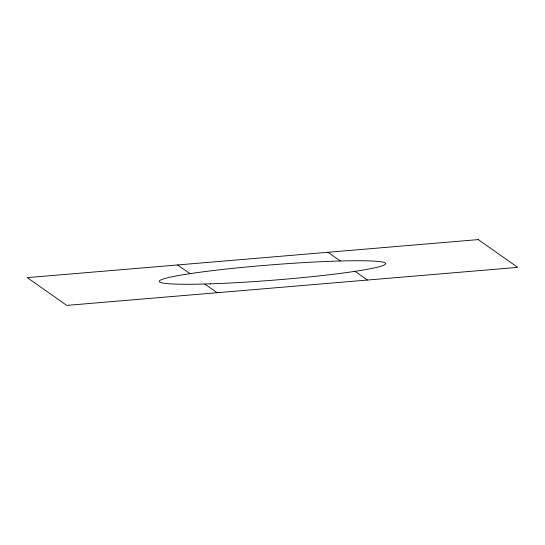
<?xml version="1.0" encoding="UTF-8"?>
<svg xmlns="http://www.w3.org/2000/svg" width="545" height="545" viewBox="0 0 545 545"><rect width="100%" height="100%" fill="white"/><g stroke="black" fill="none" stroke-linecap="round" stroke-linejoin="round"><path stroke-width="0.82" d="M327.913 252.274L340.257 260.953M355.074 271.369L367.419 280.048M177.581 264.952L189.926 273.631M204.743 284.047L217.087 292.726M478.238 239.602L27.25 277.63L66.763 305.398L517.75 267.37L478.238 239.602M210.568 283.836A113.53 7.719 -4.5 0 0 385.506 264.08A113.53 7.719 -4.5 0 0 221.427 269.591A113.53 7.719 -4.5 0 0 210.568 283.836"/></g></svg>
